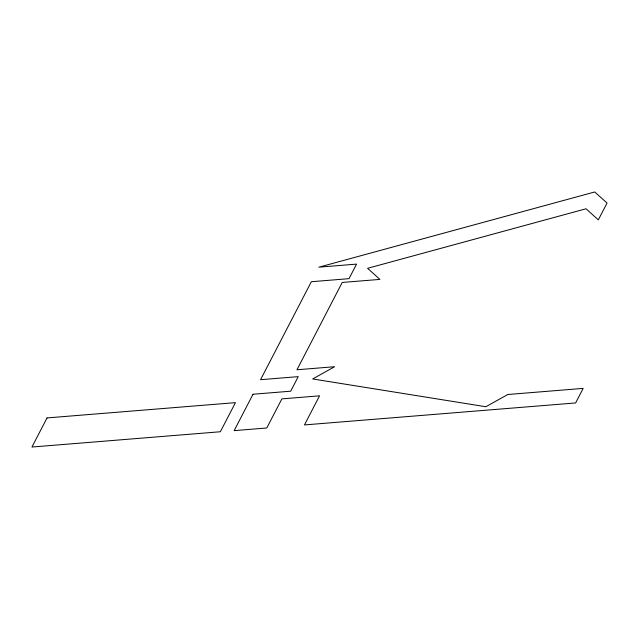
<?xml version="1.0" encoding="UTF-8"?>
<svg xmlns="http://www.w3.org/2000/svg" width="639" height="639" viewBox="0 0 639 639"><rect width="100%" height="100%" fill="white"/><g stroke="black" fill="none" stroke-linecap="round" stroke-linejoin="round"><path stroke-width="0.96" d="M47.038 417.922L31.95 447.028L220.359 431.748L235.448 402.642L47.038 417.922M253.012 394.247L234.154 430.63L266.782 427.986L281.871 398.88L319.556 395.821L304.468 424.927L575.627 402.945L583.175 388.392L507.813 394.503L485.84 406.739L312.671 378.951L334.644 366.714L296.959 369.773L342.224 282.446L379.909 279.395L367.601 268.316L586.035 208.777L598.336 219.856L607.05 203.05L594.741 191.972L318.885 267.166L356.57 264.107L349.022 278.66L311.345 281.719L260.552 379.694L298.237 376.635L290.697 391.196L253.012 394.247"/></g></svg>
